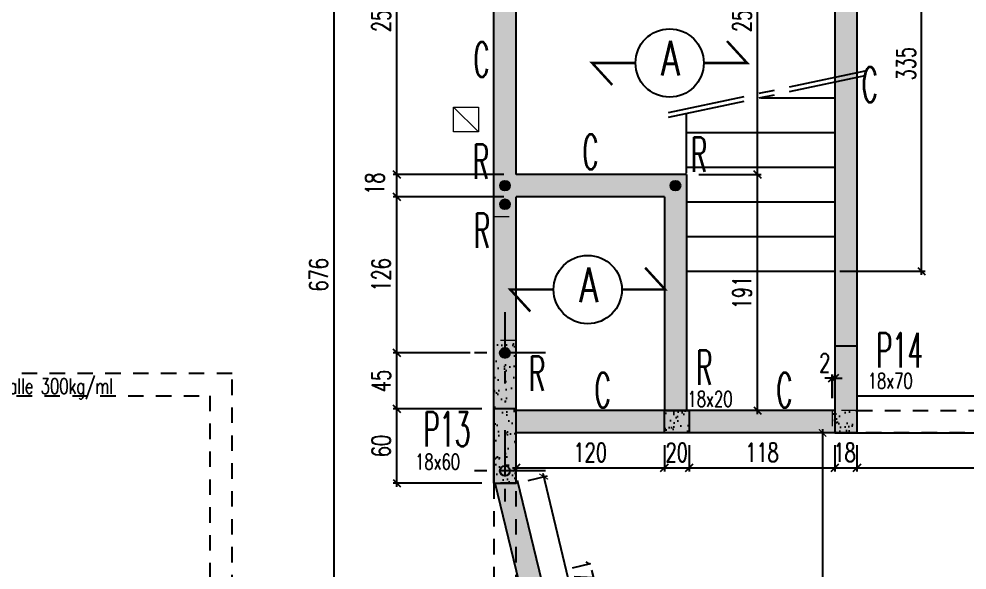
# Model space of a CAD drawing. Extents: x 308 to 787, y -199 to -146.
# Drawn here: x 413.15 to 420.81, y -173.01 to -168.57 of the extents above; entities that cross this region are included whole.
import ezdxf
from ezdxf.enums import TextEntityAlignment as Align

# ---------------------------------------------------------------- set-up
doc = ezdxf.new("R2010")
doc.units = 0
doc.header["$LTSCALE"] = 0.5
doc.header["$MEASUREMENT"] = 0
for name, pattern in [('AXES', [2, 1.25, -0.25, 0.25, -0.25]), ('AXES2', [1.125, 0.75, -0.125, 0.125, -0.125]), ('CACHE', [0.375, 0.25, -0.125]), ('CONTINU', [0]), ('DISCONTINU2', [0.375, 0.25, -0.125])]:
    doc.linetypes.add(name, pattern=pattern)
doc.layers.get('0').update_dxf_attribs({"linetype": 'CONTINUOUS'})
doc.layers.get('DEFPOINTS').update_dxf_attribs({"linetype": 'CONTINUOUS'})
doc.layers.add('00 - RESERVATIONS SPEC Plombier', color=90, linetype='CONTINUOUS', lineweight=20)
for name, color, linetype in [('1_AJSA_circulv', 142, 'CONTINUOUS'), ('_ SERTI RESERVATION', 210, 'CACHE'), ('AXES', 6, 'AXES2'), ('COTATION', 7, 'CONTINUOUS'), ('MURS', 3, 'CONTINUOUS'), ('PLANCHER', 7, 'CONTINUOUS'), ('POCHAGE', 254, 'CONTINUOUS'), ('POTEAUX', 1, 'CONTINUOUS'), ('POUTRES', 2, 'CONTINUOUS'), ('RAID', 1, 'CONTINUOUS'), ('RDC', 7, 'DISCONTINU2'), ('REPERAGE', 4, 'CONTINUOUS'), ('REPERE-CHAI', 4, 'CONTINUOUS'), ('REPERE-POT', 4, 'CONTINUOUS'), ('REPERE-RAID', 4, 'CONTINUOUS'), ('TPFI cloisonsSAAD', 4, 'CONTINUOUS')]:
    doc.layers.add(name, color=color, linetype=linetype)
doc.styles.add('ROMANS8', font='romans.shx', dxfattribs={"width": 0.7})
doc.styles.get("Standard").update_dxf_attribs({"font": 'txt.shx'})
doc.dimstyles.new('COT50 cm', dxfattribs={"dimtxt": 0.15, "dimasz": 0.06, "dimexe": 0.03, "dimexo": 0.1, "dimgap": 0.05, "dimtad": 1, "dimdec": 0, "dimlfac": 100, "dimzin": 0, "dimdsep": 46, "dimtxsty": 'ROMANS8', "dimblk1": 'OBLIQUE', "dimblk2": 'OBLIQUE', "dimsah": 1, "dimcen": 0.03, "dimdle": 0.03, "dimclrt": 1, "dimadec": 0, "dimazin": 0, "dimtfac": 1, "dimtdec": 0, "dimtmove": 0, "dimatfit": 3, "dimfxl": 0, "dimtolj": 1, "dimtzin": 0, "dimlwd": -1, "dimlwe": -1, "dimarcsym": 0})
pattern_1 = [(37.5, (-513.79323, 160.44126), (-0.004409535, 0.134877664), [0, -0.1064, 0, -0.119, 0, -0.11375]), (7.5, (-513.79323, 160.44126), (0.12388437, 0.197550225), [0, -0.0574, 0, -0.0959, 0, -0.03675]), (327.5, (-513.87933, 160.44126), (0.21798993, 0.000396134), [0, -0.035, 0, -0.126, 0, -0.1645]), (317.5, (-513.87933, 160.44126), (0.21042886, 0.06143729), [0, -0.0175, 0, -0.0826, 0, -0.0945])]
pattern_2 = [(37.5, (-426.98236, 153.81126), (-0.004409535, 0.134877664), [0, -0.1064, 0, -0.119, 0, -0.11375]), (7.5, (-426.98236, 153.81126), (0.12388437, 0.197550225), [0, -0.0574, 0, -0.0959, 0, -0.03675]), (327.5, (-427.06846, 153.81126), (0.21798993, 0.000396134), [0, -0.035, 0, -0.126, 0, -0.1645]), (317.5, (-427.06846, 153.81126), (0.21042886, 0.06143729), [0, -0.0175, 0, -0.0826, 0, -0.0945])]

# ---------------------------------------------------------------- blocks, each defined once
blk = doc.blocks.new('_Oblique')
at = {"layer": 'COTATION', "color": 0, "lineweight": -2}
blk.add_line((-0.5, -0.5), (0.5, 0.5), dxfattribs=at)
blk = doc.blocks.new('*D441')
at = {"layer": 'COTATION', "color": 0, "transparency": 16777216}
for p, q in [((416.2053, -172.3426), (416.2053, -171.6827)), ((416.8932, -171.7127), (416.1753, -171.7127)), ((416.8932, -172.3126), (416.1753, -172.3126))]:
    blk.add_line(p, q, dxfattribs=at)
at = {"layer": 'DEFPOINTS', "color": 0, "transparency": 16777216}
for p in [(416.2053, -171.7127), (416.9932, -171.7127), (416.9932, -172.3126)]:
    blk.add_point(p, dxfattribs=at)
at = {"layer": 'COTATION', "color": 0, "transparency": 16777216, "xscale": 0.06, "yscale": 0.06, "zscale": 0.06}
for p, rotation in [((416.2053, -171.7127), 90), ((416.2053, -172.3126), 270)]:
    blk.add_blockref('_Oblique', p, dxfattribs=dict(at, rotation=rotation))
at = {"layer": 'COTATION', "color": 1, "transparency": 16777216, "insert": (416.0803, -172.0126), "char_height": 0.15, "attachment_point": 5, "rotation": 90, "style": 'ROMANS8'}
blk.add_mtext('\\A1;60', dxfattribs=at)
blk = doc.blocks.new('*D442')
at = {"layer": 'COTATION', "color": 0, "transparency": 16777216}
for p, q in [((416.2053, -171.7427), (416.2053, -171.2305)), ((416.6505, -171.2605), (416.1753, -171.2605)), ((416.8932, -171.7127), (416.1753, -171.7127))]:
    blk.add_line(p, q, dxfattribs=at)
at = {"layer": 'DEFPOINTS', "color": 0, "transparency": 16777216}
for p in [(416.2053, -171.2605), (416.7505, -171.2605), (416.9932, -171.7127)]:
    blk.add_point(p, dxfattribs=at)
at = {"layer": 'COTATION', "color": 0, "transparency": 16777216, "xscale": 0.06, "yscale": 0.06, "zscale": 0.06}
for p, rotation in [((416.2053, -171.2605), 90), ((416.2053, -171.7127), 270)]:
    blk.add_blockref('_Oblique', p, dxfattribs=dict(at, rotation=rotation))
at = {"layer": 'COTATION', "color": 1, "transparency": 16777216, "insert": (416.0803, -171.4866), "char_height": 0.15, "attachment_point": 5, "rotation": 90, "style": 'ROMANS8'}
blk.add_mtext('\\A1;45', dxfattribs=at)
blk = doc.blocks.new('*D443')
at = {"layer": 'COTATION', "color": 0, "transparency": 16777216}
for p, q in [((416.8523, -170.0005), (416.1753, -170.0005)), ((416.2053, -171.2905), (416.2053, -169.9705)), ((416.7993, -171.2605), (416.1753, -171.2605))]:
    blk.add_line(p, q, dxfattribs=at)
at = {"layer": 'DEFPOINTS', "color": 0, "transparency": 16777216}
for p in [(416.2053, -170.0005), (416.9523, -170.0005), (416.8993, -171.2605)]:
    blk.add_point(p, dxfattribs=at)
at = {"layer": 'COTATION', "color": 0, "transparency": 16777216, "xscale": 0.06, "yscale": 0.06, "zscale": 0.06}
for p, rotation in [((416.2053, -170.0005), 90), ((416.2053, -171.2605), 270)]:
    blk.add_blockref('_Oblique', p, dxfattribs=dict(at, rotation=rotation))
at = {"layer": 'COTATION', "color": 1, "transparency": 16777216, "insert": (416.0803, -170.6305), "char_height": 0.15, "attachment_point": 5, "rotation": 90, "style": 'ROMANS8'}
blk.add_mtext('\\A1;126', dxfattribs=at)
blk = doc.blocks.new('*D444')
at = {"layer": 'COTATION', "color": 0, "transparency": 16777216}
for p, q in [((417.0697, -169.8205), (416.1753, -169.8205)), ((416.2053, -170.0305), (416.2053, -169.7905)), ((417.0697, -170.0005), (416.1753, -170.0005))]:
    blk.add_line(p, q, dxfattribs=at)
at = {"layer": 'DEFPOINTS', "color": 0, "transparency": 16777216}
for p in [(416.2053, -169.8205), (417.1697, -169.8205), (417.1697, -170.0005)]:
    blk.add_point(p, dxfattribs=at)
at = {"layer": 'COTATION', "color": 0, "transparency": 16777216, "xscale": 0.06, "yscale": 0.06, "zscale": 0.06}
for p, rotation in [((416.2053, -169.8205), 90), ((416.2053, -170.0005), 270)]:
    blk.add_blockref('_Oblique', p, dxfattribs=dict(at, rotation=rotation))
at = {"layer": 'COTATION', "color": 1, "transparency": 16777216, "insert": (416.0282, -169.8949), "char_height": 0.15, "attachment_point": 5, "rotation": 90, "style": 'ROMANS8'}
blk.add_mtext('\\A1;18', dxfattribs=at)
blk = doc.blocks.new('*D445')
at = {"layer": 'COTATION', "color": 0, "transparency": 16777216}
for p, q in [((416.7003, -167.2513), (416.1753, -167.2513)), ((416.2053, -169.8505), (416.2053, -167.2213)), ((417.0697, -169.8205), (416.1753, -169.8205))]:
    blk.add_line(p, q, dxfattribs=at)
at = {"layer": 'DEFPOINTS', "color": 0, "transparency": 16777216}
for p in [(416.2053, -167.2513), (416.8003, -167.2513), (417.1697, -169.8205)]:
    blk.add_point(p, dxfattribs=at)
at = {"layer": 'COTATION', "color": 0, "transparency": 16777216, "xscale": 0.06, "yscale": 0.06, "zscale": 0.06}
for p, rotation in [((416.2053, -167.2513), 90), ((416.2053, -169.8205), 270)]:
    blk.add_blockref('_Oblique', p, dxfattribs=dict(at, rotation=rotation))
at = {"layer": 'COTATION', "color": 1, "transparency": 16777216, "insert": (416.0803, -168.5359), "char_height": 0.15, "attachment_point": 5, "rotation": 90, "style": 'ROMANS8'}
blk.add_mtext('\\A1;257', dxfattribs=at)
blk = doc.blocks.new('*D447')
at = {"layer": 'COTATION', "color": 0, "transparency": 16777216}
for p, q in [((418.6469, -169.8205), (419.1493, -169.8205)), ((419.1193, -171.7563), (419.1193, -169.7905)), ((419.2876, -171.7263), (419.0893, -171.7263))]:
    blk.add_line(p, q, dxfattribs=at)
at = {"layer": 'DEFPOINTS', "color": 0, "transparency": 16777216}
for p in [(418.5469, -169.8205), (419.1193, -169.8205), (419.3876, -171.7263)]:
    blk.add_point(p, dxfattribs=at)
at = {"layer": 'COTATION', "color": 0, "transparency": 16777216, "xscale": 0.06, "yscale": 0.06, "zscale": 0.06}
for p, rotation in [((419.1193, -169.8205), 90), ((419.1193, -171.7263), 270)]:
    blk.add_blockref('_Oblique', p, dxfattribs=dict(at, rotation=rotation))
at = {"layer": 'COTATION', "color": 1, "transparency": 16777216, "insert": (418.9943, -170.7734), "char_height": 0.15, "attachment_point": 5, "rotation": 90, "style": 'ROMANS8'}
blk.add_mtext('\\A1;191', dxfattribs=at)
blk = doc.blocks.new('*D448')
at = {"layer": 'COTATION', "color": 0, "transparency": 16777216}
for p, q in [((419.1486, -167.2513), (419.0893, -167.2513)), ((419.1193, -169.8505), (419.1193, -167.2213)), ((418.6469, -169.8205), (419.1493, -169.8205))]:
    blk.add_line(p, q, dxfattribs=at)
at = {"layer": 'DEFPOINTS', "color": 0, "transparency": 16777216}
for p in [(419.1193, -167.2513), (419.2486, -167.2513), (418.5469, -169.8205)]:
    blk.add_point(p, dxfattribs=at)
at = {"layer": 'COTATION', "color": 0, "transparency": 16777216, "xscale": 0.06, "yscale": 0.06, "zscale": 0.06}
for p, rotation in [((419.1193, -167.2513), 90), ((419.1193, -169.8205), 270)]:
    blk.add_blockref('_Oblique', p, dxfattribs=dict(at, rotation=rotation))
at = {"layer": 'COTATION', "color": 1, "transparency": 16777216, "insert": (418.9943, -168.5359), "char_height": 0.15, "attachment_point": 5, "rotation": 90, "style": 'ROMANS8'}
blk.add_mtext('\\A1;257', dxfattribs=at)
blk = doc.blocks.new('*D492')
at = {"layer": 'COTATION', "color": 0, "transparency": 16777216}
for p, q in [((418.3669, -172.0063), (418.3669, -172.2186)), ((417.1397, -172.1886), (418.3969, -172.1886)), ((417.1697, -172.1737), (417.1697, -172.2186))]:
    blk.add_line(p, q, dxfattribs=at)
at = {"layer": 'DEFPOINTS', "color": 0, "transparency": 16777216}
for p in [(418.3669, -171.9063), (417.1697, -172.0737), (418.3669, -172.1886)]:
    blk.add_point(p, dxfattribs=at)
at = {"layer": 'COTATION', "color": 0, "transparency": 16777216, "xscale": 0.06, "yscale": 0.06, "zscale": 0.06, "rotation": 180}
blk.add_blockref('_Oblique', (417.1697, -172.1886), dxfattribs=at)
at = {"layer": 'COTATION', "color": 0, "transparency": 16777216, "xscale": 0.06, "yscale": 0.06, "zscale": 0.06}
blk.add_blockref('_Oblique', (418.3669, -172.1886), dxfattribs=at)
at = {"layer": 'COTATION', "color": 1, "transparency": 16777216, "insert": (417.7683, -172.0636), "char_height": 0.15, "attachment_point": 5, "style": 'ROMANS8'}
blk.add_mtext('\\A1;120', dxfattribs=at)
blk = doc.blocks.new('*D493')
at = {"layer": 'COTATION', "color": 0, "transparency": 16777216}
for p, q in [((418.3669, -172.0063), (418.3669, -172.2186)), ((418.5675, -172.0063), (418.5675, -172.2186)), ((418.3369, -172.1886), (418.5975, -172.1886))]:
    blk.add_line(p, q, dxfattribs=at)
at = {"layer": 'DEFPOINTS', "color": 0, "transparency": 16777216}
for p in [(418.3669, -171.9063), (418.5675, -171.9063), (418.5675, -172.1886)]:
    blk.add_point(p, dxfattribs=at)
at = {"layer": 'COTATION', "color": 0, "transparency": 16777216, "xscale": 0.06, "yscale": 0.06, "zscale": 0.06, "rotation": 180}
blk.add_blockref('_Oblique', (418.3669, -172.1886), dxfattribs=at)
at = {"layer": 'COTATION', "color": 0, "transparency": 16777216, "xscale": 0.06, "yscale": 0.06, "zscale": 0.06}
blk.add_blockref('_Oblique', (418.5675, -172.1886), dxfattribs=at)
at = {"layer": 'COTATION', "color": 1, "transparency": 16777216, "insert": (418.4672, -172.0636), "char_height": 0.15, "attachment_point": 5, "style": 'ROMANS8'}
blk.add_mtext('\\A1;20', dxfattribs=at)
blk = doc.blocks.new('*D494')
at = {"layer": 'COTATION', "color": 0, "transparency": 16777216}
for p, q in [((418.5675, -172.0063), (418.5675, -172.2186)), ((419.7435, -172.0063), (419.7435, -172.2186)), ((418.5375, -172.1886), (419.7735, -172.1886))]:
    blk.add_line(p, q, dxfattribs=at)
at = {"layer": 'DEFPOINTS', "color": 0, "transparency": 16777216}
for p in [(418.5675, -171.9063), (419.7435, -171.9063), (419.7435, -172.1886)]:
    blk.add_point(p, dxfattribs=at)
at = {"layer": 'COTATION', "color": 0, "transparency": 16777216, "xscale": 0.06, "yscale": 0.06, "zscale": 0.06, "rotation": 180}
blk.add_blockref('_Oblique', (418.5675, -172.1886), dxfattribs=at)
at = {"layer": 'COTATION', "color": 0, "transparency": 16777216, "xscale": 0.06, "yscale": 0.06, "zscale": 0.06}
blk.add_blockref('_Oblique', (419.7435, -172.1886), dxfattribs=at)
at = {"layer": 'COTATION', "color": 1, "transparency": 16777216, "insert": (419.1555, -172.0636), "char_height": 0.15, "attachment_point": 5, "style": 'ROMANS8'}
blk.add_mtext('\\A1;118', dxfattribs=at)
blk = doc.blocks.new('*D495')
at = {"layer": 'COTATION', "color": 0, "transparency": 16777216}
for p, q in [((419.7435, -172.0063), (419.7435, -172.2186)), ((419.9232, -172.0063), (419.9232, -172.2186)), ((419.7135, -172.1886), (419.9532, -172.1886))]:
    blk.add_line(p, q, dxfattribs=at)
at = {"layer": 'DEFPOINTS', "color": 0, "transparency": 16777216}
for p in [(419.7435, -171.9063), (419.9232, -171.9063), (419.9232, -172.1886)]:
    blk.add_point(p, dxfattribs=at)
at = {"layer": 'COTATION', "color": 0, "transparency": 16777216, "xscale": 0.06, "yscale": 0.06, "zscale": 0.06, "rotation": 180}
blk.add_blockref('_Oblique', (419.7435, -172.1886), dxfattribs=at)
at = {"layer": 'COTATION', "color": 0, "transparency": 16777216, "xscale": 0.06, "yscale": 0.06, "zscale": 0.06}
blk.add_blockref('_Oblique', (419.9232, -172.1886), dxfattribs=at)
at = {"layer": 'COTATION', "color": 1, "transparency": 16777216, "insert": (419.8229, -172.0636), "char_height": 0.15, "attachment_point": 5, "style": 'ROMANS8'}
blk.add_mtext('\\A1;18', dxfattribs=at)
blk = doc.blocks.new('*D496')
at = {"layer": 'COTATION', "color": 0, "transparency": 16777216}
for p, q in [((419.9232, -172.0063), (419.9232, -172.2186)), ((419.8932, -172.1886), (425.8569, -172.1886)), ((425.8269, -172.1886), (425.8269, -172.2186))]:
    blk.add_line(p, q, dxfattribs=at)
at = {"layer": 'DEFPOINTS', "color": 0, "transparency": 16777216}
for p in [(419.9232, -171.9063), (425.8269, -172.1055), (425.8269, -172.1886)]:
    blk.add_point(p, dxfattribs=at)
at = {"layer": 'COTATION', "color": 0, "transparency": 16777216, "xscale": 0.06, "yscale": 0.06, "zscale": 0.06, "rotation": 180}
blk.add_blockref('_Oblique', (419.9232, -172.1886), dxfattribs=at)
at = {"layer": 'COTATION', "color": 0, "transparency": 16777216, "xscale": 0.06, "yscale": 0.06, "zscale": 0.06}
blk.add_blockref('_Oblique', (425.8269, -172.1886), dxfattribs=at)
at = {"layer": 'COTATION', "color": 1, "transparency": 16777216, "insert": (422.8751, -172.0636), "char_height": 0.15, "attachment_point": 5, "style": 'ROMANS8'}
blk.add_mtext('\\A1;590', dxfattribs=at)
blk = doc.blocks.new('*D677')
at = {"layer": 'COTATION', "color": 0, "transparency": 16777216}
for p, q in [((419.7225, -171.4653), (419.6625, -171.4653)), ((419.7225, -171.6263), (419.7225, -171.4353)), ((419.7225, -171.4653), (419.7434, -171.4653)), ((419.7434, -171.6263), (419.7434, -171.4353)), ((419.7434, -171.4653), (419.8034, -171.4653))]:
    blk.add_line(p, q, dxfattribs=at)
at = {"layer": 'DEFPOINTS', "color": 0, "transparency": 16777216}
for p in [(419.7434, -171.4653), (419.7225, -171.7263), (419.7434, -171.7263)]:
    blk.add_point(p, dxfattribs=at)
at = {"layer": 'COTATION', "color": 0, "transparency": 16777216, "xscale": 0.06, "yscale": 0.06, "zscale": 0.06}
blk.add_blockref('_Oblique', (419.7225, -171.4653), dxfattribs=at)
at = {"layer": 'COTATION', "color": 0, "transparency": 16777216, "xscale": 0.06, "yscale": 0.06, "zscale": 0.06, "rotation": 180}
blk.add_blockref('_Oblique', (419.7434, -171.4653), dxfattribs=at)
at = {"layer": 'COTATION', "color": 1, "transparency": 16777216, "insert": (419.6625, -171.3403), "char_height": 0.15, "attachment_point": 5, "style": 'ROMANS8'}
blk.add_mtext('\\A1;2', dxfattribs=at)
blk = doc.blocks.new('A$C6B096A38')
at = {"layer": 'POCHAGE'}
h = blk.add_hatch(dxfattribs=at)
h.set_pattern_fill('AR-SAND', color=0, scale=0.07)
h.set_pattern_definition(pattern_1)
h.paths.add_polyline_path([(79.9106, -6.81), (86.6305, -6.81), (86.6305, -13.395), (86.8107, -13.395), (86.8107, -6.63), (73.6376, -6.63), (67.2938, -6.63), (67.2938, -6.81), (70.8934, -6.81), (70.8934, -9.7193), (71.0736, -9.7193), (71.0736, -9.5593), (72.2707, -9.5593), (72.2707, -11.285), (72.4507, -11.285), (72.4507, -9.3793), (71.0737, -9.3793), (71.0734, -6.81), (73.6472, -6.81), (73.6475, -11.285), (73.8274, -11.285), (73.8274, -6.81), (79.7309, -6.81), (79.7309, -11.49), (79.9106, -11.49)])
h = blk.add_hatch(dxfattribs=at)
h.set_pattern_fill('AR-SAND', color=0, scale=0.07)
h.set_pattern_definition(pattern_1)
h.paths.add_polyline_path([(71.0735, -10.7193), (70.8935, -10.7193), (70.8935, -11.8714), (71.0735, -11.8714)])
h = blk.add_hatch(dxfattribs=at)
h.set_pattern_fill('AR-SAND', color=0, scale=0.07)
h.set_pattern_definition(pattern_1)
h.paths.add_polyline_path([(72.2709, -11.285), (72.2709, -11.465), (72.4716, -11.465), (72.4716, -11.285), (72.4507, -11.285)])
h = blk.add_hatch(dxfattribs=at)
h.set_pattern_fill('AR-SAND', color=0, scale=0.07)
h.set_pattern_definition(pattern_2)
h.paths.add_polyline_path([(72.4716, -11.285), (72.2709, -11.285), (72.2709, -11.465), (72.4716, -11.465)])
h = blk.add_hatch(dxfattribs=at)
h.set_pattern_fill('AR-SAND', color=0, scale=0.07)
h.set_pattern_definition(pattern_1)
h.paths.add_polyline_path([(73.8274, -11.465), (73.8274, -11.285), (73.6475, -11.285), (73.6475, -11.285), (73.6266, -11.285), (73.6266, -11.465)])
h = blk.add_hatch(dxfattribs=at)
h.set_pattern_fill('AR-SAND', color=0, scale=0.07)
h.set_pattern_definition(pattern_2)
h.paths.add_polyline_path([(73.6266, -11.465), (73.8274, -11.465), (73.8274, -11.285), (73.6266, -11.285)])
at = {"layer": 'AXES', "color": 1}
for p, q in [((70.9835, -10.4904), (70.9835, -11.1481)), ((71.3124, -10.8193), (70.6547, -10.8193)), ((70.9835, -11.4425), (70.9835, -12.1002)), ((71.3124, -11.7714), (70.6547, -11.7714))]:
    blk.add_line(p, q, dxfattribs=at)
at = {"layer": 'RAID'}
for centre in [(70.9835, -10.8193), (70.9835, -11.7714)]:
    blk.add_circle(centre, 0.04, dxfattribs=at)
at = {"layer": 'RDC', "linetype": 'CACHE', "lineweight": 15}
blk.add_lwpolyline([(86.8107, -6.63), (73.6376, -6.63), (67.2938, -6.63), (67.2938, -6.81), (70.8934, -6.81), (70.8934, -9.7193), (71.0736, -9.7193), (71.0736, -9.5593), (72.2707, -9.5593), (72.2707, -11.465), (72.4716, -11.465), (72.4716, -11.285), (72.4507, -11.285), (72.4507, -9.3793), (71.0737, -9.3793), (71.0734, -6.81), (73.6472, -6.81), (73.6475, -11.285), (73.6266, -11.285), (73.6266, -11.465), (73.8274, -11.465), (73.8274, -6.81), (79.7309, -6.81)], dxfattribs=at)
blk.add_lwpolyline([(71.0735, -10.7193), (70.8935, -10.7193), (70.8935, -11.8714), (71.0735, -11.8714)], close=True, dxfattribs=at)
at = {"layer": 'RDC', "color": 1, "linetype": 'CACHE', "lineweight": 15}
for points in [[(72.2709, -11.285), (72.2709, -11.465), (72.4716, -11.465), (72.4716, -11.285)], [(73.6266, -11.285), (73.6266, -11.465), (73.8274, -11.465), (73.8274, -11.285)]]:
    blk.add_lwpolyline(points, close=True, dxfattribs=at)
blk = doc.blocks.new('_ArchTick')
at = {"color": 0, "linetype": 'ByBlock', "const_width": 0.15}
blk.add_lwpolyline([(-0.5, -0.5), (0.5, 0.5)], dxfattribs=at)
blk = doc.blocks.new('*D1131')
at = {"layer": '_ SERTI RESERVATION', "color": 0, "linetype": 'CONTINU', "transparency": 16777216}
for p, q in [((417.3858, -172.23), (417.7989, -173.9552)), ((417.267, -172.2893), (417.4219, -172.2522)), ((417.6661, -173.9561), (417.8211, -173.919))]:
    blk.add_line(p, q, dxfattribs=at)
at = {"layer": 'DEFPOINTS', "color": 0, "linetype": 'CONTINU', "transparency": 16777216}
for p in [(417.1697, -172.3126), (417.5689, -173.9794), (417.7919, -173.926)]:
    blk.add_point(p, dxfattribs=at)
at = {"layer": '_ SERTI RESERVATION', "color": 0, "linetype": 'CONTINU', "transparency": 16777216, "xscale": 0.06, "yscale": 0.06, "zscale": 0.06}
for p, rotation in [((417.3928, -172.2592), 103.4671379931452), ((417.7919, -173.926), 283.4671379931452)]:
    blk.add_blockref('_ArchTick', p, dxfattribs=dict(at, rotation=rotation))
at = {"layer": '_ SERTI RESERVATION', "linetype": 'CONTINU', "transparency": 16777216, "insert": (417.7139, -173.0635), "char_height": 0.15, "attachment_point": 5, "rotation": 283.46714, "style": 'ROMANS8'}
blk.add_mtext('\\A1;171', dxfattribs=at)
blk = doc.blocks.new('*D1132')
at = {"layer": '_ SERTI RESERVATION', "color": 0, "linetype": 'CONTINU', "transparency": 16777216}
for p, q in [((415.6993, -167.2513), (415.6693, -167.2513)), ((415.6993, -174.0392), (415.6993, -167.2213)), ((417.1117, -174.0092), (415.6693, -174.0092))]:
    blk.add_line(p, q, dxfattribs=at)
at = {"layer": 'DEFPOINTS', "color": 0, "linetype": 'CONTINU', "transparency": 16777216}
for p in [(415.6993, -167.2513), (415.6993, -167.2513), (417.2117, -174.0092)]:
    blk.add_point(p, dxfattribs=at)
at = {"layer": '_ SERTI RESERVATION', "color": 0, "linetype": 'CONTINU', "transparency": 16777216, "xscale": 0.06, "yscale": 0.06, "zscale": 0.06}
for p, rotation in [((415.6993, -167.2513), 90), ((415.6993, -174.0092), 270)]:
    blk.add_blockref('_ArchTick', p, dxfattribs=dict(at, rotation=rotation))
at = {"layer": '_ SERTI RESERVATION', "linetype": 'CONTINU', "transparency": 16777216, "insert": (415.5743, -170.6302), "char_height": 0.15, "attachment_point": 5, "rotation": 90, "style": 'ROMANS8'}
blk.add_mtext('\\A1;676', dxfattribs=at)
blk = doc.blocks.new('*D1134')
at = {"layer": '_ SERTI RESERVATION', "color": 0, "linetype": 'CONTINU', "transparency": 16777216}
for p, q in [((419.6454, -171.9063), (419.6154, -171.9063)), ((419.6454, -171.8763), (419.6454, -175.3886)), ((419.6454, -175.3586), (419.6154, -175.3586))]:
    blk.add_line(p, q, dxfattribs=at)
at = {"layer": 'DEFPOINTS', "color": 0, "linetype": 'CONTINU', "transparency": 16777216}
for p in [(419.7228, -171.9063), (419.6454, -175.3586), (419.7259, -175.3586)]:
    blk.add_point(p, dxfattribs=at)
at = {"layer": '_ SERTI RESERVATION', "color": 0, "linetype": 'CONTINU', "transparency": 16777216, "xscale": 0.06, "yscale": 0.06, "zscale": 0.06}
for p, rotation in [((419.6454, -171.9063), 90), ((419.6454, -175.3586), 270)]:
    blk.add_blockref('_ArchTick', p, dxfattribs=dict(at, rotation=rotation))
at = {"layer": '_ SERTI RESERVATION', "linetype": 'CONTINU', "transparency": 16777216, "insert": (419.5204, -173.6325), "char_height": 0.15, "attachment_point": 5, "rotation": 90, "style": 'ROMANS8'}
blk.add_mtext('\\A1;345', dxfattribs=at)
blk = doc.blocks.new('*D1434')
at = {"layer": 'COTATION', "color": 0, "transparency": 16777216}
for p, q in [((420.1679, -167.2513), (420.4747, -167.2513)), ((420.4447, -170.6313), (420.4447, -167.2213)), ((419.7845, -170.6013), (420.4747, -170.6013))]:
    blk.add_line(p, q, dxfattribs=at)
at = {"layer": 'DEFPOINTS', "color": 0, "transparency": 16777216}
for p in [(420.0679, -167.2513), (420.4447, -167.2513), (419.6845, -170.6013)]:
    blk.add_point(p, dxfattribs=at)
at = {"layer": 'COTATION', "color": 0, "transparency": 16777216, "xscale": 0.06, "yscale": 0.06, "zscale": 0.06}
for p, rotation in [((420.4447, -167.2513), 90), ((420.4447, -170.6013), 270)]:
    blk.add_blockref('_Oblique', p, dxfattribs=dict(at, rotation=rotation))
at = {"layer": 'COTATION', "color": 1, "transparency": 16777216, "insert": (420.3197, -168.9263), "char_height": 0.15, "attachment_point": 5, "rotation": 90, "style": 'ROMANS8'}
blk.add_mtext('\\A1;335', dxfattribs=at)

msp = doc.modelspace()

# ---------------------------------------------------------------- hatches: boundary and pattern name
at = {"layer": 'POCHAGE'}
h = msp.add_hatch(color=256, dxfattribs=at)
h.dxf.hatch_style = 1
h.paths.add_polyline_path([(417.1697, -167.2513), (419.7435, -167.2513), (419.7435, -171.2063), (419.9235, -171.2063), (419.9235, -167.2513), (425.8271, -167.2513), (425.8269, -171.5463), (426.0066, -171.5463), (426.0068, -167.2513), (432.7268, -167.2513), (432.7265, -173.6563), (429.5974, -173.6563), (429.5974, -173.8363), (432.9065, -173.8363), (432.9068, -167.0713), (411.1397, -167.0713), (411.1397, -167.2513), (416.9894, -167.2513), (416.9897, -171.7127), (417.1697, -171.7126), (417.1697, -170.0005), (418.3669, -170.0005), (418.3669, -171.7263), (418.5469, -171.7263), (418.5469, -169.8205), (417.1697, -169.8205)])
edge = h.paths.add_edge_path(flags=16)
edge.add_arc((417.0797, -167.1698), 0.04, 0, 360)
edge = h.paths.add_edge_path(flags=16)
edge.add_arc((417.0797, -169.9105), 0.04, 0, 360)
edge = h.paths.add_edge_path(flags=16)
edge.add_arc((417.0797, -170.0605), 0.04, 0, 360)
edge = h.paths.add_edge_path(flags=16)
edge.add_arc((418.4565, -169.9105), 0.04, 0, 360)
edge = h.paths.add_edge_path(flags=16)
edge.add_arc((417.0797, -171.2605), 0.04, 0, 360)
edge = h.paths.add_edge_path(flags=16)
edge.add_arc((419.8334, -167.1693), 0.04, 0, 360)
edge = h.paths.add_edge_path(flags=16)
edge.add_arc((413.4896, -167.1621), 0.04, 0, 360)
edge = h.paths.add_edge_path(flags=16)
edge.add_arc((412.2896, -167.1613), 0.04, 0, 360)
edge = h.paths.add_edge_path(flags=16)
edge.add_arc((425.9068, -167.1706), 0.04, 0, 360)
edge = h.paths.add_edge_path(flags=16)
edge.add_arc((432.8115, -167.1712), 0.04, 0, 360)
edge = h.paths.add_edge_path(flags=16)
edge.add_arc((432.8069, -173.7363), 0.04, 0, 360)
h = msp.add_hatch(color=256, dxfattribs=at)
h.dxf.hatch_style = 1
h.paths.add_polyline_path([(418.5675, -171.7263), (418.5675, -171.9063), (419.7435, -171.9063), (419.7435, -171.7263)])
h.paths.add_polyline_path([(418.3669, -171.9063), (418.3669, -171.7263), (417.1697, -171.7263), (417.1697, -171.9063)])
h = msp.add_hatch(color=256, dxfattribs=at)
h.dxf.hatch_style = 1
h.paths.add_polyline_path([(417.1852, -172.3126), (417.1799, -172.3126), (417.1799, -173.0491), (417.3209, -173.6263), (417.5062, -173.6263)])
h.paths.add_polyline_path([(417.1799, -172.3126), (416.9999, -172.3126), (417.1799, -173.0491)])
h.paths.add_polyline_path([(417.5062, -173.6263), (417.3209, -173.6263), (417.3649, -173.8063), (417.5501, -173.8063)])
h.paths.add_polyline_path([(417.5501, -173.8063), (417.3649, -173.8063), (418.3665, -177.9063), (418.5518, -177.9062)])
at = {"layer": 'POTEAUX'}
h = msp.add_hatch(color=256, dxfattribs=at)
h.dxf.hatch_style = 1
h.paths.add_polyline_path([(419.9235, -171.2063), (419.7435, -171.2063), (419.7435, -171.9063), (419.9235, -171.9063)])
h = msp.add_hatch(color=256, dxfattribs=at)
h.dxf.hatch_style = 1
h.paths.add_polyline_path([(417.1697, -171.7126), (416.9896, -171.7127), (416.9897, -172.3126), (417.1697, -172.3126)])
h = msp.add_hatch(color=256, dxfattribs=at)
h.dxf.hatch_style = 1
h.paths.add_polyline_path([(418.3669, -171.7263), (418.5675, -171.7263), (418.5675, -171.9063), (418.3669, -171.9063)])
at = {"layer": 'RAID'}
for points in [[(417.0797, -169.8705, 1), (417.0797, -169.9505, 1)], [(418.4565, -169.8705, 1), (418.4565, -169.9505, 1)], [(417.0797, -170.0205, 1), (417.0797, -170.1005, 1)], [(417.0797, -171.2205, 1), (417.0797, -171.3005, 1)]]:
    msp.add_hatch(color=256, dxfattribs=at).paths.add_polyline_path(points)

# ---------------------------------------------------------------- linework, layer by layer
at = {"layer": '00 - RESERVATIONS SPEC Plombier', "color": 100}
msp.add_line((416.6649, -169.2763), (416.8649, -169.4763), dxfattribs=at)
msp.add_lwpolyline([(416.6649, -169.2763), (416.8649, -169.2763), (416.8649, -169.4763), (416.6649, -169.4763)], close=True, dxfattribs=at)
at = {"layer": '1_AJSA_circulv', "linetype": 'AXES'}
for p, q in [((419.9869, -168.9875), (418.3533, -169.3311)), ((419.9869, -169.0246), (418.3533, -169.3682))]:
    msp.add_line(p, q, dxfattribs=at)
at = {"layer": '1_AJSA_circulv', "ltscale": 10}
for p, q in [((419.1469, -169.2013), (419.7431, -169.2013)), ((418.5465, -169.8105), (418.5465, -169.3275)), ((418.5467, -169.4813), (419.7431, -169.4813)), ((418.5467, -169.7613), (419.7431, -169.7613)), ((418.5467, -170.0413), (419.7431, -170.0413)), ((418.5467, -170.3213), (419.7431, -170.3213)), ((418.5467, -170.6013), (419.7431, -170.6013))]:
    msp.add_line(p, q, dxfattribs=at)
at = {"layer": 'MURS'}
for p, q in [((416.9897, -172.3126), (416.9894, -167.2513)), ((417.1697, -169.8205), (417.1697, -167.2513)), ((419.7435, -167.2513), (419.7435, -171.7263)), ((419.9235, -171.9063), (419.9235, -167.2513)), ((418.5469, -169.8205), (417.1697, -169.8205)), ((418.5469, -169.8205), (418.5469, -171.7263)), ((417.1697, -172.3126), (417.1697, -170.0005)), ((418.3669, -170.0005), (417.1697, -170.0005)), ((418.3669, -170.0005), (418.3669, -171.7263)), ((419.7435, -171.7263), (417.1697, -171.7263)), ((419.9235, -171.9063), (417.1697, -171.9063)), ((418.3665, -177.9063), (416.9999, -172.3126)), ((418.5518, -177.9063), (417.1799, -172.291))]:
    msp.add_line(p, q, dxfattribs=at)
at = {"layer": 'PLANCHER', "color": 1, "const_width": 0.02}
for points in [[(418.6853, -168.9203), (419.0352, -168.9203), (418.8729, -168.7431)], [(418.1339, -168.9203), (417.7839, -168.9203), (417.9462, -169.0975)], [(418.0237, -170.7494), (418.3737, -170.7494), (418.2114, -170.5722)], [(417.4723, -170.7494), (417.1224, -170.7494), (417.2846, -170.9266)]]:
    msp.add_lwpolyline(points, dxfattribs=at)
at = {"layer": 'PLANCHER', "color": 1}
for centre in [(418.4096, -168.9203), (417.748, -170.7494)]:
    msp.add_circle(centre, 0.2757, dxfattribs=at)
at = {"layer": 'POTEAUX'}
for points in [[(419.9235, -171.2063), (419.7435, -171.2063), (419.7435, -171.9063), (419.9235, -171.9063)], [(417.1697, -171.7126), (416.9896, -171.7127), (416.9897, -172.3126), (417.1697, -172.3126)], [(418.3669, -171.7263), (418.5675, -171.7263), (418.5675, -171.9063), (418.3669, -171.9063)]]:
    msp.add_lwpolyline(points, close=True, dxfattribs=at)
at = {"layer": 'POUTRES'}
for p, q in [((419.9235, -171.6063), (425.8269, -171.6063)), ((419.9235, -171.9063), (425.8269, -171.9063))]:
    msp.add_line(p, q, dxfattribs=at)
at = {"layer": 'RAID'}
for centre in [(417.0797, -169.9105), (418.4565, -169.9105), (417.0797, -170.0605), (417.0797, -171.2605)]:
    msp.add_circle(centre, 0.04, dxfattribs=at)
at = {"layer": 'TPFI cloisonsSAAD', "linetype": 'CACHE'}
msp.add_lwpolyline([(411.1099, -171.6063), (414.6959, -171.6063), (414.6959, -173.8063), (416.9894, -173.8063), (416.9894, -178.0863), (419.9235, -178.0863), (419.9235, -173.8063), (425.8266, -173.8063), (425.8266, -173.6263), (419.2136, -173.6263), (419.2136, -173.8063), (419.7435, -173.8063), (419.7435, -177.9063), (417.1697, -177.9063), (417.1697, -173.8063), (417.6999, -173.8063), (417.6999, -173.6263), (417.1697, -173.6263), (417.1697, -172.3126), (416.9894, -172.3126), (416.9894, -173.6263), (414.8759, -173.6263), (414.8759, -171.4263), (411.1099, -171.4263)], dxfattribs=at)
msp.add_lwpolyline([(419.9235, -171.7263), (422.3702, -171.7263), (422.3702, -171.9063), (419.9235, -171.9063)], close=True, dxfattribs=at)

# ---------------------------------------------------------------- block references
at = {"layer": 'RDC'}
msp.add_blockref('A$C6B096A38', (346.0959, -160.4413), dxfattribs=at)

# ---------------------------------------------------------------- texts
at = {"layer": 'PLANCHER', "color": 1, "width": 0.7}
for p in [(418.4174, -168.8816), (417.7558, -170.7106)]:
    msp.add_text('A', height=0.28, dxfattribs=at).set_placement(p, align=Align.MIDDLE)
at = {"layer": 'REPERAGE', "color": 1, "style": 'ROMANS8', "width": 0.7}
msp.add_text('surcharge sur dalle 300kg/ml', height=0.125, dxfattribs=at).set_placement((412.1141, -171.591))
at = {"layer": 'REPERE-CHAI', "color": 4, "width": 0.519}
for p in [(416.8246, -169.0332), (419.9606, -169.2353), (417.7049, -169.7786), (417.8034, -171.7007), (419.2713, -171.7007)]:
    msp.add_text('C', height=0.28, dxfattribs=at).set_placement(p)
at = {"layer": 'REPERE-POT', "color": 4, "width": 0.519}
for s, p in [('P14', (420.0762, -171.3796)), ('P13', (416.4198, -172.0161))]:
    msp.add_text(s, height=0.28, dxfattribs=at).set_placement(p)
at = {"layer": 'REPERE-POT', "color": 1, "style": 'ROMANS8', "width": 0.7}
for s, p in [('18x70', (420.0097, -171.5489)), ('18x60', (416.3533, -172.2013))]:
    msp.add_text(s, height=0.125, dxfattribs=at).set_placement(p)
at = {"layer": 'REPERE-RAID', "color": 4, "width": 0.519}
for p in [(418.5796, -169.7993), (416.8189, -169.8545), (416.8273, -170.4135), (418.6228, -171.5188), (417.2721, -171.5665, -74.8404)]:
    msp.add_text('R', height=0.28, dxfattribs=at).set_placement(p)
at = {"layer": 'REPERE-RAID', "color": 1, "style": 'ROMANS8', "width": 0.7}
msp.add_text('18x20', height=0.125, dxfattribs=at).set_placement((418.5541, -171.6949))

# ---------------------------------------------------------------- dimensions: what is measured, and where the dimension line sits
at = {"layer": '_ SERTI RESERVATION', "linetype": 'CONTINU'}
for base, p1, p2, picture, middle in [((415.6993, -167.2513), (417.2117, -174.0092), (415.6993, -167.2513), '*D1132', (415.5743, -170.6302)), ((419.6454, -175.3586), (419.7228, -171.9063), (419.7259, -175.3586), '*D1134', (419.5204, -173.6325))]:
    dim = msp.add_linear_dim(base=base, p1=p1, p2=p2, angle=90, dimstyle='COT50 cm', override={"dimblk": 'ArchTick', "dimsah": 0, "dimclrt": 256, "dimfxl": 3}, dxfattribs=at)
    dim.commit()
    dim.dimension.update_dxf_attribs({"geometry": picture, "text_midpoint": middle})
dim = msp.add_aligned_dim(p1=(417.1697, -172.3126), p2=(417.5689, -173.9794), distance=0.2293, dimstyle='COT50 cm', override={"dimblk": 'ArchTick', "dimsah": 0, "dimclrt": 256, "dimfxl": 3}, dxfattribs=at)
dim.commit()
dim.dimension.update_dxf_attribs({"geometry": '*D1131', "text_midpoint": (417.7139, -173.0635)})
at = {"layer": 'COTATION'}
for base, p1, p2, picture, middle in [((416.2053, -167.2513), (417.1697, -169.8205), (416.8003, -167.2513), '*D445', (416.0803, -168.5359)), ((419.1193, -167.2513), (418.5469, -169.8205), (419.2486, -167.2513), '*D448', (418.9943, -168.5359)), ((420.4447, -167.2513), (419.6845, -170.6013), (420.0679, -167.2513), '*D1434', (420.3197, -168.9263)), ((416.2053, -170.0005), (416.8993, -171.2605), (416.9523, -170.0005), '*D443', (416.0803, -170.6305)), ((416.2053, -171.2605), (416.9932, -171.7127), (416.7505, -171.2605), '*D442', (416.0803, -171.4866))]:
    dim = msp.add_linear_dim(base=base, p1=p1, p2=p2, angle=90, dimstyle='COT50 cm', override={"dimtmove": 1}, dxfattribs=at)
    dim.commit()
    dim.dimension.update_dxf_attribs({"geometry": picture, "text_midpoint": middle})
dim = msp.add_linear_dim(base=(416.2053, -169.8205), p1=(417.1697, -170.0005), p2=(417.1697, -169.8205), angle=90, dimstyle='COT50 cm', override={"dimtmove": 1}, dxfattribs=at)
dim.commit()
dim.dimension.update_dxf_attribs({"geometry": '*D444', "text_midpoint": (416.1532, -169.8949), "dimtype": 160})
for base, p1, p2, picture, middle in [((419.1193, -169.8205), (419.3876, -171.7263), (418.5469, -169.8205), '*D447', (418.9943, -170.7734)), ((416.2053, -171.7127), (416.9932, -172.3126), (416.9932, -171.7127), '*D441', (416.0803, -172.0126))]:
    dim = msp.add_linear_dim(base=base, p1=p1, p2=p2, angle=90, dimstyle='COT50 cm', dxfattribs=at)
    dim.commit()
    dim.dimension.update_dxf_attribs({"geometry": picture, "text_midpoint": middle})
for base, p1, p2, picture, middle in [((419.7434, -171.4653), (419.7225, -171.7263), (419.7434, -171.7263), '*D677', (419.6625, -171.4653)), ((418.5675, -172.1886), (418.3669, -171.9063), (418.5675, -171.9063), '*D493', (418.4672, -172.1886)), ((419.9232, -172.1886), (419.7435, -171.9063), (419.9232, -171.9063), '*D495', (419.8229, -172.1886))]:
    dim = msp.add_linear_dim(base=base, p1=p1, p2=p2, dimstyle='COT50 cm', override={"dimtmove": 1}, dxfattribs=at)
    dim.commit()
    dim.dimension.update_dxf_attribs({"geometry": picture, "text_midpoint": middle, "dimtype": 160})
dim = msp.add_linear_dim(base=(418.3669, -172.1886), p1=(417.1697, -172.0737), p2=(418.3669, -171.9063), dimstyle='COT50 cm', dxfattribs=at)
dim.commit()
dim.dimension.update_dxf_attribs({"geometry": '*D492', "text_midpoint": (417.7683, -172.0636)})
for base, p1, p2, picture, middle in [((419.7435, -172.1886), (418.5675, -171.9063), (419.7435, -171.9063), '*D494', (419.1555, -172.0636)), ((425.8269, -172.1886), (419.9232, -171.9063), (425.8269, -172.1055), '*D496', (422.8751, -172.0636))]:
    dim = msp.add_linear_dim(base=base, p1=p1, p2=p2, dimstyle='COT50 cm', override={"dimtmove": 1}, dxfattribs=at)
    dim.commit()
    dim.dimension.update_dxf_attribs({"geometry": picture, "text_midpoint": middle})

doc.saveas('drawing.dxf')
